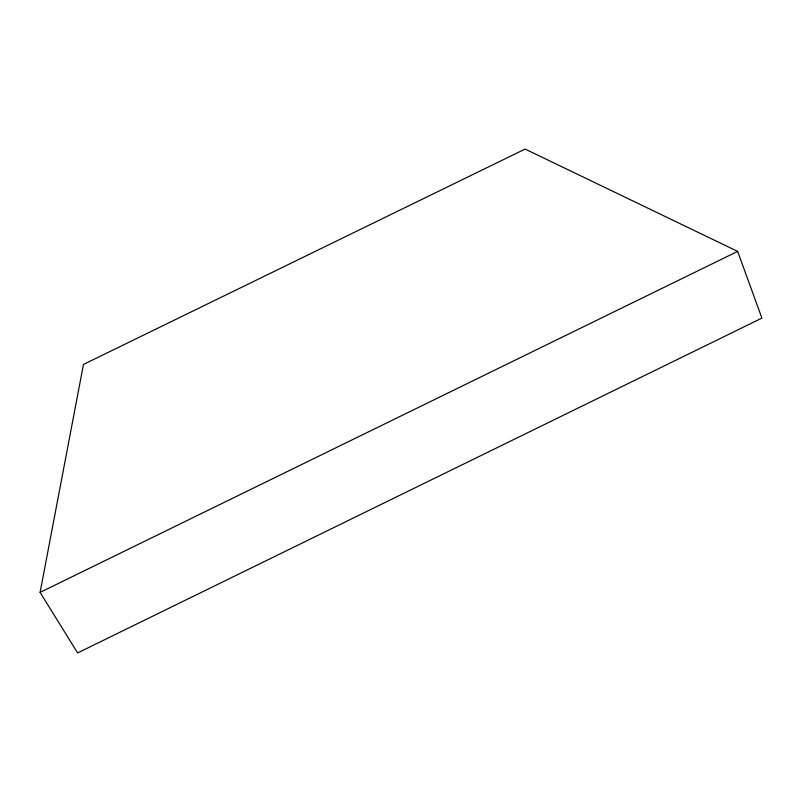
<?xml version="1.0" encoding="UTF-8"?>
<svg xmlns="http://www.w3.org/2000/svg" width="802" height="802" viewBox="0 0 802 802"><rect width="100%" height="100%" fill="white"/><g stroke="black" fill="none" stroke-linecap="round" stroke-linejoin="round"><path stroke-width="1.2" d="M40.1 592.387L83.468 364.429L525.109 149.062L737.65 251.397L761.9 318.113L77.604 652.938L40.1 592.387L737.65 251.397"/></g></svg>
